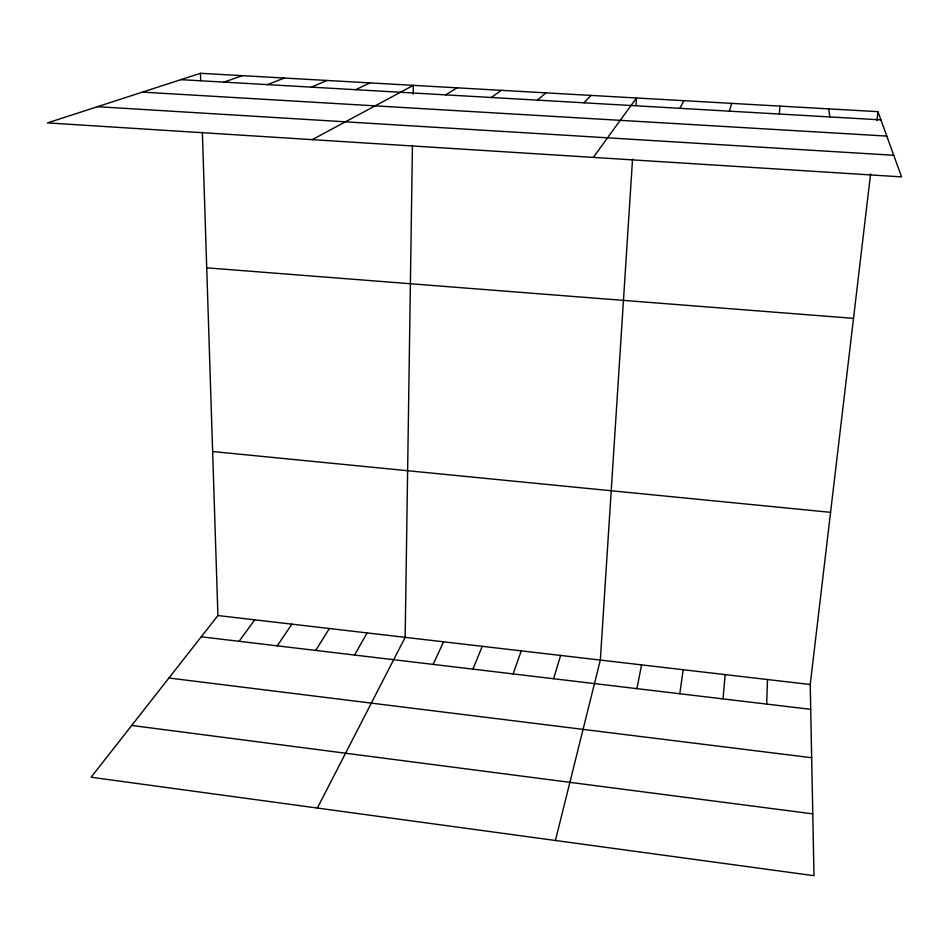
<?xml version="1.0" encoding="UTF-8"?>
<svg xmlns="http://www.w3.org/2000/svg" width="949" height="949" viewBox="0 0 949 949"><rect width="100%" height="100%" fill="white"/><g stroke="black" fill="none" stroke-linecap="round" stroke-linejoin="round"><path stroke-width="1.42" d="M412.435 145.482L405.164 637.348L317.357 808.05M413.195 94.141L413.325 85.351L312.233 139.645M766.673 704.099L767.492 679.543M632.544 159.112L600.326 660.077L555.414 840.482M636.008 105.256L636.471 97.984L593.303 157.404M779.378 114.034L779.888 106.098M723.031 698.903L725.143 674.609M202.351 132.219L217.914 615.545L91.092 777.231L813.993 875.702L810.221 684.514L870.589 173.881M876.923 120.333L877.944 111.662L200.453 73.298L47.45 122.907L901.55 176.882L877.944 111.662M679.792 693.755L683.173 669.721M636.933 688.654L641.571 664.881M729.413 111.163L731.608 103.37M553.611 678.737L560.634 655.451M513.112 673.92L521.274 650.872M472.946 669.14L482.246 646.328M433.135 664.395L443.551 641.821M679.959 108.316L683.802 100.665M354.535 655.047L367.097 632.924M315.72 650.421L329.339 628.523M277.238 645.842L291.901 624.157M239.089 641.299L254.759 619.839M583.979 102.8L590.99 95.41M537.419 100.131L545.936 92.86M491.309 97.486L501.309 90.333M445.662 94.853L457.11 87.83M355.673 89.692L369.944 82.895M311.343 87.142L326.978 80.463M267.428 84.615L284.403 78.043M223.94 82.124L242.232 75.659M180.856 79.645L880.909 119.871M142.433 92.112L886.781 136.087M97.462 106.691L893.733 155.28M206.716 267.832L853.507 318.354M212.635 451.534L830.577 512.33M217.914 615.545L810.221 684.514M201.247 636.803L810.707 709.33M168.922 678.013L811.656 757.729M131.697 725.451L812.771 813.874M828.667 108.862L829.877 116.929M200.453 73.298L200.69 80.677"/></g></svg>
